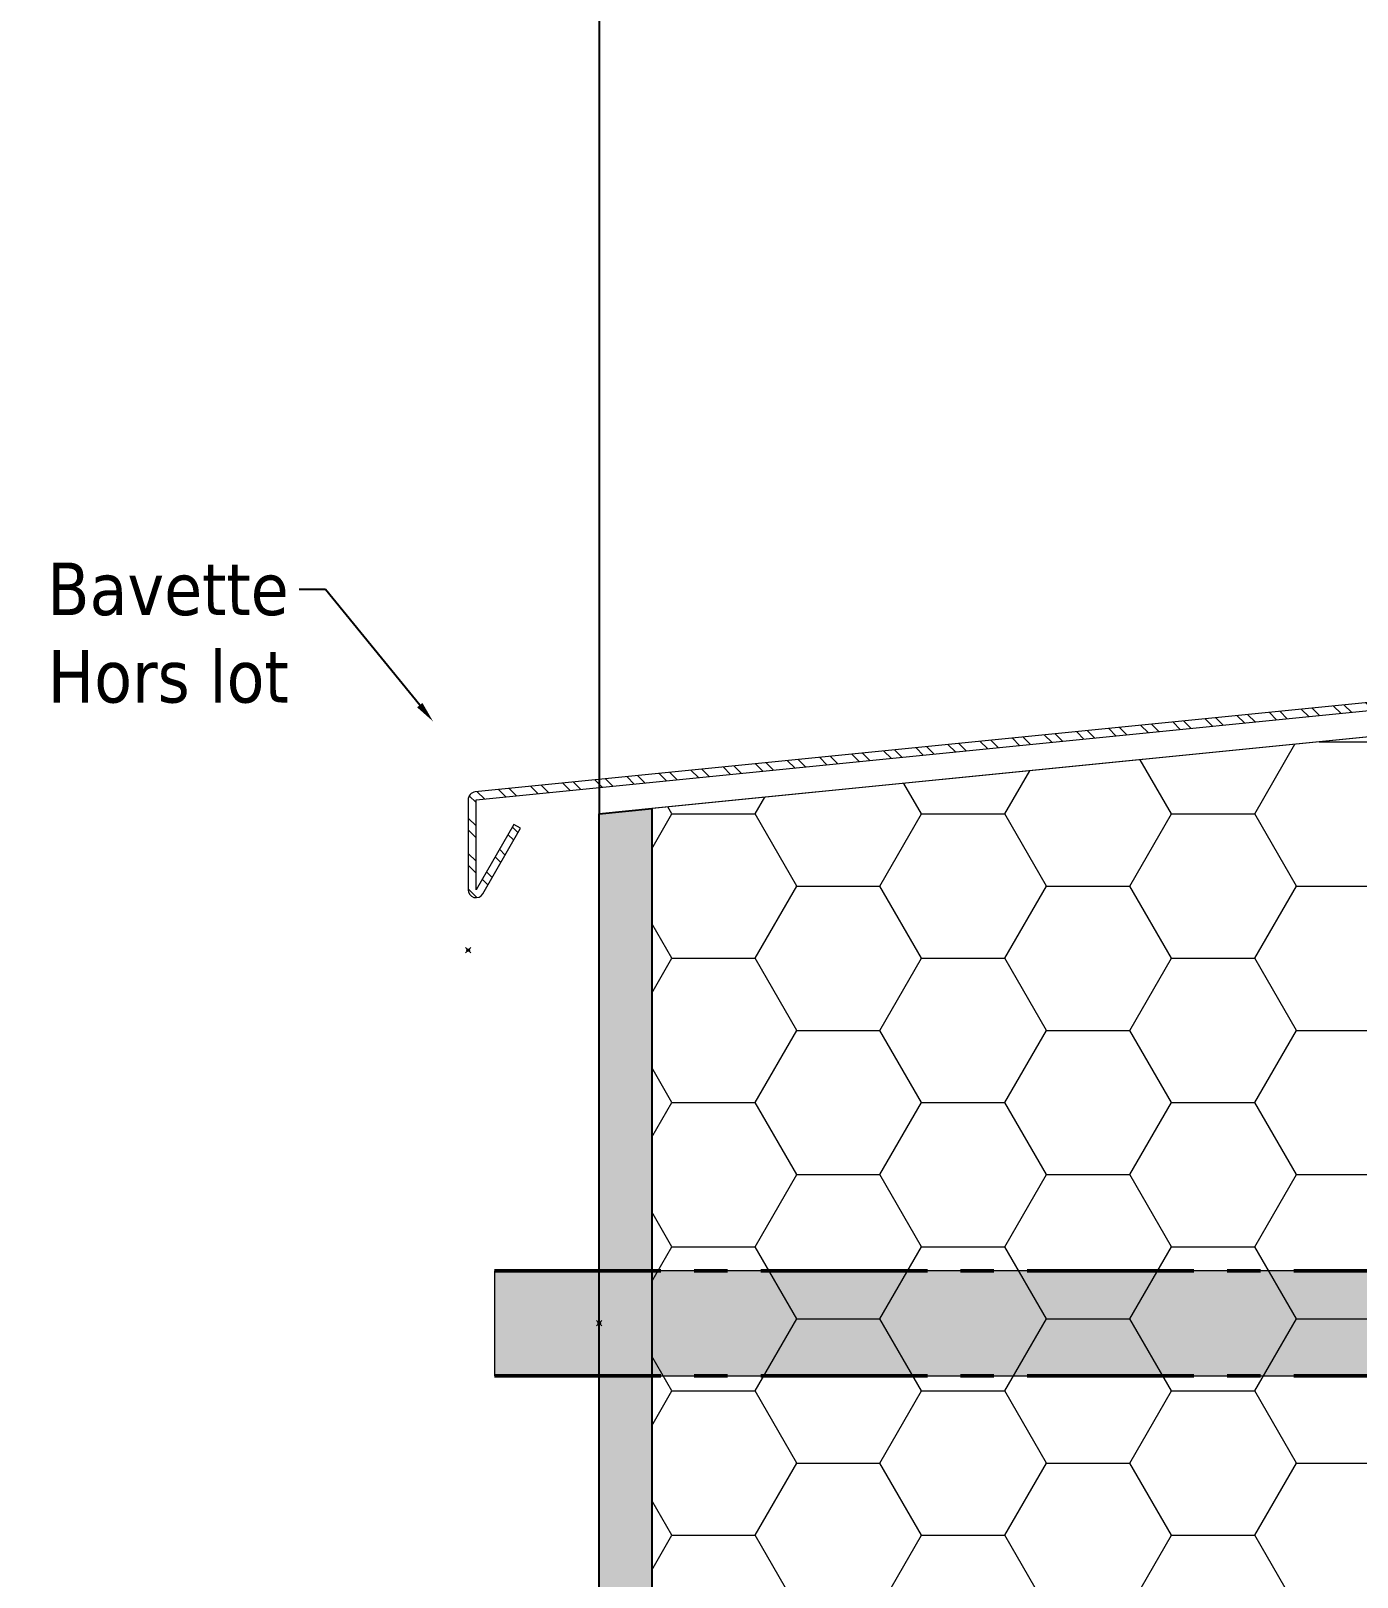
# Model space of a CAD drawing. Header units: millimetres. Extents: x -20000 to 230000, y -17405 to 24510.
# Drawn here: x 23061.6 to 23314.5, y -13821.6 to -13526.8 of the extents above; entities that cross this region are included whole.
import ezdxf
from ezdxf import colors
from ezdxf.entities.mleader import LeaderData, LeaderLine
from ezdxf.math import Vec2, Vec3

# ---------------------------------------------------------------- set-up
doc = ezdxf.new("R2010")
doc.units = ezdxf.units.MM
doc.header["$PDMODE"] = 35
doc.header["$PDSIZE"] = 0.5
doc.linetypes.add('AXES', pattern=[50.8, 31.75, -6.35, 6.35, -6.35])
doc.layers.get('0').update_dxf_attribs({"lineweight": 13})
doc.layers.add('0 - Invisible', color=43, linetype='Continuous', lineweight=0, plot=False)
for name, color, linetype, lineweight in [('1 - Aluminium', 150, 'Continuous', 13), ('1 - Axe', 1, 'AXES', 0), ('1 - BETON', 251, 'Continuous', 25), ('1 - Béton', 251, 'Continuous', 25), ('1 - Isolant', 132, 'Continuous', 13), ('1 - Texte', 7, 'Continuous', 13)]:
    doc.layers.add(name, color=color, linetype=linetype, lineweight=lineweight)
doc.layers.add('1 - Cache', color=7, linetype='Continuous', lineweight=0, true_color=0xffffff)
doc.styles.add('Texte Poralu', font='tahomabd.ttf')

# ---------------------------------------------------------------- blocks, each defined once
blk = doc.blocks.new('*U500')
at = {"layer": '1 - BETON'}
h = blk.add_hatch(dxfattribs=at)
h.set_pattern_fill('AR-SAND', color=256, scale=0.1)
h.set_pattern_definition([(37.5, (-58506.872, -20782.905), (-0.16000313, 4.89413237), [0, -3.8608, 0, -4.318, 0, -4.1275]), (7.5, (-58506.872, -20782.905), (4.4952328, 7.168251), [0, -2.0828, 0, -3.4798, 0, -1.3335]), (327.5, (-58509.996, -20782.905), (7.9099237, 0.01437185), [0, -1.27, 0, -4.572, 0, -5.969]), (317.5, (-58509.996, -20782.905), (7.6355645, 2.2292932), [0, -0.635, 0, -2.9972, 0, -3.429])])
h.paths.add_polyline_path([(-290, -500), (-300, -500), (-300, -59.8), (-290, -58.8)])
at = {"layer": '1 - Isolant'}
h = blk.add_hatch(dxfattribs=at)
h.set_pattern_fill('HONEY', color=256, scale=5, style=0)
h.set_pattern_definition([(0, (-58516.872, -20783.905), (23.8125, 13.7481532), [15.875, -31.75]), (120, (-58516.872, -20783.905), (-23.8125, 13.7481533), [15.875, -31.75]), (60, (-58516.872, -20783.905), (5e-08, 27.4963065), [-31.75, 15.875])])
h.paths.add_polyline_path([(-150, -500), (-290, -500), (-290, -58.8), (-40, -33.8), (-40, 0), (0, 0), (0, -70), (-150, -85)])
at = {"layer": '1 - BETON'}
blk.add_lwpolyline([(-300, -500), (-300, -59.8), (-290, -58.8), (-290, -500)], dxfattribs=at)
at = {"layer": '1 - Isolant'}
blk.add_lwpolyline([(-150, -500), (-150, -85), (0, -70), (0, 0), (-40, 0), (-40, -33.8), (-290, -58.8), (-290, -500)], dxfattribs=at)
blk = doc.blocks.new('*U501')
at = {"layer": '1 - Aluminium'}
h = blk.add_hatch(dxfattribs=at)
h.set_pattern_fill('ANSI32', color=256, scale=0.5, angle=90, style=0)
h.set_pattern_definition([(135, (-160, -12.1995), (-3.3676, -3.3676), []), (135, (-160, -9.9544), (-3.3676, -3.3676), [])])
edge = h.paths.add_edge_path()
edge.add_line((-1.5, 33.8), (-1.5, 6.38))
edge.add_line((-1.5, 6.38), (-283.65, -21.83))
edge.add_arc((-283.5, -23.33), 1.5, 95.7106, 180)
edge.add_line((-285, -23.33), (-285, -40.47))
edge.add_arc((-283.5, -40.47), 1.5, 180, 330)
edge.add_line((-282.2, -41.22), (-275, -28.75))
edge.add_line((-275, -28.75), (-276.3, -28))
edge.add_line((-276.3, -28), (-283.5, -40.47))
edge.add_line((-283.5, -40.47), (-283.5, -23.33))
edge.add_line((-283.5, -23.33), (-1.35, 4.89))
edge.add_arc((-1.5, 6.38), 1.5, 275.7106, 360)
edge.add_line((0, 6.38), (0, 33.8))
edge.add_line((0, 33.8), (-1.5, 33.8))
at = {"layer": '0 - Invisible'}
blk.add_lwpolyline([(0, 0), (-260, -26)], dxfattribs=at)
blk.add_point((-285, -51.97), dxfattribs=at)
at = {"layer": '1 - Aluminium'}
blk.add_lwpolyline([(-1.5, 33.8), (-1.5, 6.38), (-283.65, -21.83, 0.385314), (-285, -23.33), (-285, -40.47, 0.767327), (-282.2, -41.22), (-275, -28.75), (-276.3, -28), (-283.5, -40.47), (-283.5, -23.33), (-1.35, 4.89, 0.385314), (0, 6.38), (0, 33.8)], format="xyb", close=True, dxfattribs=at)
blk = doc.blocks.new('*U518')
at = {"layer": '1 - Cache'}
blk.add_hatch(color=256, dxfattribs=at).paths.add_polyline_path([(-20, -10), (435, -10), (435, 10), (-20, 10)])
at = {"layer": '0 - Invisible'}
blk.add_lwpolyline([(-20, -10), (435, -10), (435, 10), (-20, 10)], close=True, dxfattribs=at)
for p in [(0, 0), (415, 0)]:
    blk.add_point(p, dxfattribs=at)
at = {"layer": '1 - Axe', "lineweight": 50}
for p, q in [((-20, 10), (435, 10)), ((-20, -10), (435, -10))]:
    blk.add_line(p, q, dxfattribs=at)

msp = doc.modelspace()

# ---------------------------------------------------------------- linework, layer by layer
at = {"layer": '1 - Béton'}
msp.add_line((23170, -12805.67), (23170, -13676.07), dxfattribs=at)

# ---------------------------------------------------------------- block references
for name, p in [('*U501', (23430, -13650.07)), ('*U500', (23470, -13616.27)), ('*U518', (23170, -13773.17))]:
    msp.add_blockref(name, p)

# ---------------------------------------------------------------- leaders
at = {"layer": '1 - Texte'}
ml = msp.add_multileader_mtext('Standard', dxfattribs=at)
ml.set_content('Bavette\\PHors lot', color=256, style='Texte Poralu')
ml.set_leader_properties()
ml.build(insert=Vec2(0, 0))
ml.multileader.update_dxf_attribs({"dogleg_length": 5})
ctx = ml.context
ctx.base_point, ctx.char_height, ctx.plane_origin = Vec3(23055.47, -13633.29), 10, Vec3(23138.02, -13601.46)
ctx.text_align_type = 2
notes = []
notes.append((ctx, [(0, (1, 1, 0), (23117.8, -13633.29), (-1, 0), 5, [(0, [(23138.31, -13658.45)], 0, [])])]))
ctx.mtext.insert, ctx.mtext.alignment, ctx.mtext.flow_direction = Vec3(23110.8, -13628.18), 3, 5
for ctx, leaders in notes:
    for number, flags, end, landing, length, lines in leaders:
        leader = LeaderData()
        leader.index, (leader.has_last_leader_line, leader.has_dogleg_vector, leader.attachment_direction) = number, flags
        leader.last_leader_point, leader.dogleg_vector, leader.dogleg_length = Vec3(end), Vec3(landing), length
        for number, points, colour, breaks in lines:
            line = LeaderLine()
            line.index, line.vertices, line.color, line.breaks = number, Vec3.list(points), colors.encode_raw_color(colour), breaks
            leader.lines.append(line)
        ctx.leaders.append(leader)

doc.saveas('drawing.dxf')
